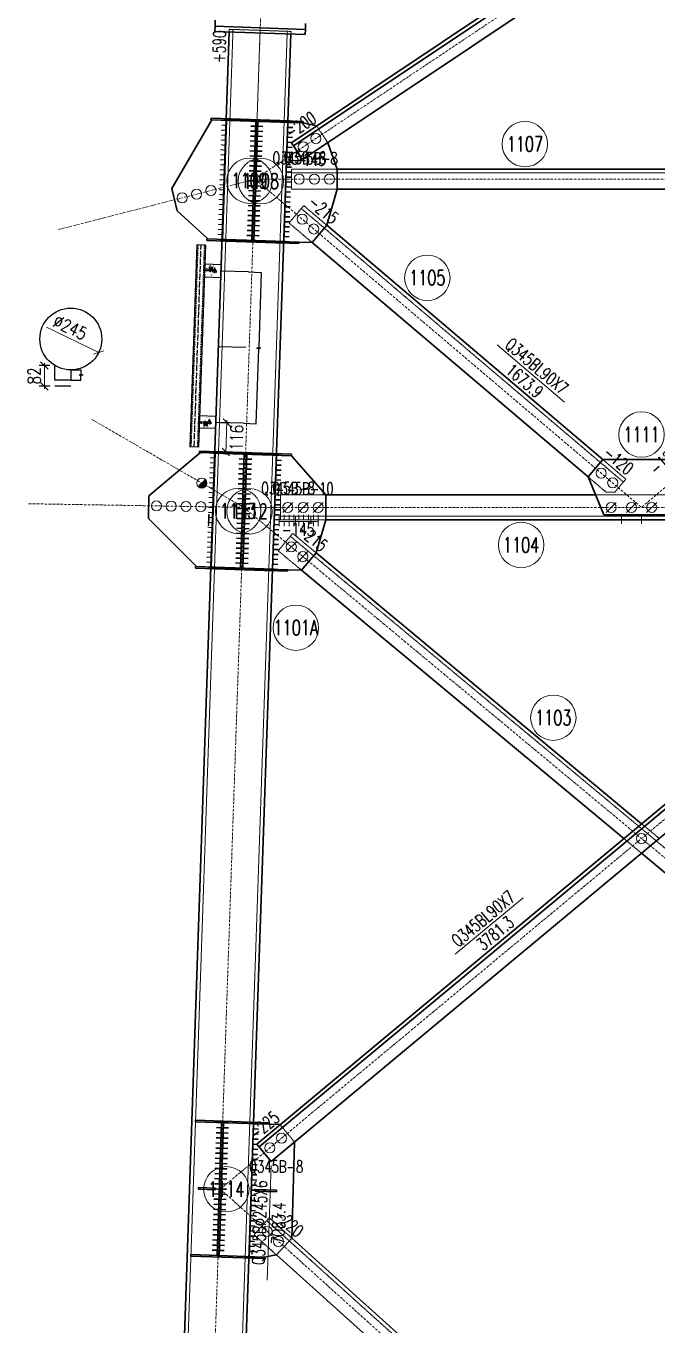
# Model space of a CAD drawing. Extents: x 4047 to 43290, y -150151 to -101862.
# Drawn here: x 12991 to 15490, y -135181 to -130033 of the extents above; entities that cross this region are included whole.
import ezdxf
from ezdxf.enums import TextEntityAlignment as Align

# ---------------------------------------------------------------- set-up
doc = ezdxf.new("R2010")
doc.units = 0
doc.header["$MEASUREMENT"] = 0
for name, pattern in [('ACAD_ISO04W100', [30, 24, -3, 0, -3]), ('Dash', [2.75, 2, -0.75]), ('DashDot', [15.6, 9, -3, 0.6, -3]), ('HIDDEN2', [4.7625, 3.175, -1.5875])]:
    doc.linetypes.add(name, pattern=pattern)
doc.layers.get('0').update_dxf_attribs({"linetype": 'CONTINUOUS', "lineweight": 25})
doc.layers.get('Defpoints').update_dxf_attribs({"linetype": 'CONTINUOUS'})
doc.styles.add('DimFont', font='simplex.shx', dxfattribs={"width": 0.8, "bigfont": 'gbhzfs.shx'})
doc.styles.add('HZ', font='txt.shx', dxfattribs={"width": 0.7, "oblique": 12, "bigfont": 'hztxt.shx'})
doc.styles.get("Standard").update_dxf_attribs({"font": 'simplex.shx', "width": 0.7, "height": 3, "bigfont": 'gbhzfs.shx'})
doc.dimstyles.new('DHDxfDimStyleOpen30', dxfattribs={"dimtxt": 2.5, "dimasz": 2.5, "dimexe": 1.25, "dimexo": 0.625, "dimtad": 2, "dimtxsty": 'DimFont', "dimblk": 'OPEN30', "dimblk1": 'OPEN30', "dimblk2": 'OPEN30', "dimcen": 2.5, "dimadec": 0, "dimazin": 0, "dimtfac": 1, "dimtmove": 0, "dimatfit": 3, "dimldrblk": 'OPEN30', "dimfxl": 0, "dimarcsym": 0})
doc.dimstyles.new('ISO-25', dxfattribs={"dimtxt": 2.5, "dimasz": 2.5, "dimexe": 1.25, "dimexo": 0.625, "dimtad": 2, "dimtxsty": 'Standard', "dimcen": 2.5, "dimadec": 0, "dimazin": 0, "dimtfac": 1, "dimtmove": 0, "dimatfit": 3, "dimfxl": 0, "dimarcsym": 0})
doc.dimstyles.new('ISO-25$0', dxfattribs={"dimtxt": 2, "dimasz": 1.5, "dimexe": 1.25, "dimexo": 0.625, "dimtad": 1, "dimdsep": 46, "dimtxsty": 'Standard', "dimcen": 2.5, "dimclrd": 150, "dimclre": 2, "dimclrt": 6, "dimadec": 0, "dimazin": 0, "dimtfac": 1, "dimtmove": 0, "dimatfit": 0, "dimfxl": 0, "dimarcsym": 0})

# ---------------------------------------------------------------- blocks, each defined once
blk = doc.blocks.new('M20X45S')
at = {"color": 3, "linetype": 'Continuous', "lineweight": 13}
blk.add_circle((0, 0), 1, dxfattribs=at)
blk = doc.blocks.new('M16X40S')
at = {"color": 3, "linetype": 'Continuous', "lineweight": 13}
blk.add_line((-0.707, -0.707), (0.707, 0.707), dxfattribs=at)
blk.add_circle((0, 0), 1, dxfattribs=at)
for radius in [0.9, 0.8, 0.7, 0.6, 0.5, 0.4, 0.3, 0.2, 0.1]:
    blk.add_arc((0, 0), radius, 225, 45, dxfattribs=at)
blk = doc.blocks.new('M20X55S')
at = {"color": 3, "linetype": 'Continuous', "lineweight": 13}
blk.add_line((-1, -1), (1, 1), dxfattribs=at)
blk.add_circle((0, 0), 1, dxfattribs=at)
blk = doc.blocks.new('_OBLIQUE')
at = {"color": 0, "linetype": 'ByBlock', "lineweight": -2}
blk.add_line((-0.5, -0.5), (0.5, 0.5), dxfattribs=at)
blk = doc.blocks.new('*D60')
at = {"color": 0, "linetype": 'Continuous', "lineweight": 0}
blk.add_line((13072.7, -131227.2), (13279, -131326.7), dxfattribs=at)
at = {"layer": 'Defpoints', "color": 0, "linetype": 'Continuous'}
for p in [(13058.3, -131220.3), (13279, -131326.7)]:
    blk.add_point(p, dxfattribs=at)
at = {"color": 0, "linetype": 'Continuous', "lineweight": 0, "xscale": 30, "yscale": 30, "zscale": 30, "rotation": 334.271984207651}
blk.add_blockref('_OBLIQUE', (13279, -131326.7), dxfattribs=at)
at = {"color": 6, "linetype": 'Continuous', "insert": (13166.2, -131227.9), "char_height": 50, "attachment_point": 5, "rotation": 334.272, "style": 'DimFont'}
blk.add_mtext('∅245', dxfattribs=at)
blk = doc.blocks.new('_OPEN30')
at = {"color": 0, "linetype": 'ByBlock', "lineweight": -2}
for p, q in [((-1, 0.27), (0, 0)), ((0, 0), (-1, -0.27)), ((0, 0), (-1, 0))]:
    blk.add_line(p, q, dxfattribs=at)
blk = doc.blocks.new('*D61')
at = {"color": 0, "linetype": 'Continuous', "lineweight": -2}
for p, q in [((13168.7, -131396), (13209.2, -131396)), ((13209, -131396.2), (13209, -131414.4)), ((13209, -131435.8), (13209, -131417.6)), ((13168.7, -131436), (13209.2, -131436))]:
    blk.add_line(p, q, dxfattribs=at)
at = {"color": 0, "linetype": 'Continuous'}
for points in [[(13209, -131396.2), (13209, -131396.2), (13209, -131396)], [(13209, -131435.8), (13209, -131435.8), (13209, -131436)]]:
    blk.add_solid(points, dxfattribs=at)
at = {"layer": 'Defpoints', "color": 0, "linetype": 'Continuous'}
for p in [(13168.7, -131396), (13209, -131396), (13168.7, -131436)]:
    blk.add_point(p, dxfattribs=at)
at = {"color": 0, "linetype": 'Continuous', "insert": (13209, -131416), "char_height": 3, "attachment_point": 5}
blk.add_mtext('\\A1;40.0000', dxfattribs=at)
blk = doc.blocks.new('*D62')
at = {"color": 0, "linetype": 'Continuous', "lineweight": -2}
for p, q in [((13085.7, -131378.6), (13044, -131378.6)), ((13085.7, -131461), (13044, -131461))]:
    blk.add_line(p, q, dxfattribs=at)
at = {"color": 0, "linetype": 'Continuous', "lineweight": 0}
blk.add_line((13064, -131471), (13064, -131368.6), dxfattribs=at)
at = {"layer": 'Defpoints', "color": 0, "linetype": 'Continuous'}
for p in [(13064, -131378.6), (13105.7, -131378.6), (13105.7, -131461)]:
    blk.add_point(p, dxfattribs=at)
at = {"color": 0, "linetype": 'Continuous', "lineweight": 0, "xscale": 30, "yscale": 30, "zscale": 30}
for p, rotation in [((13064, -131378.6), 90), ((13064, -131461), 270)]:
    blk.add_blockref('_OBLIQUE', p, dxfattribs=dict(at, rotation=rotation))
at = {"color": 6, "linetype": 'Continuous', "insert": (13024, -131419.8), "char_height": 50, "attachment_point": 5, "rotation": 90, "style": 'DimFont'}
blk.add_mtext('82', dxfattribs=at)
blk = doc.blocks.new('*D77')
at = {"color": 2, "linetype": 'Continuous', "lineweight": -2}
for p, q in [((13872.7, -131007.9), (13923.2, -131009.6)), ((13852.1, -131607.5), (13902.6, -131609.2))]:
    blk.add_line(p, q, dxfattribs=at)
at = {"color": 150, "linetype": 'Continuous', "lineweight": -2}
for p, q in [((13923, -131009.8), (13912.8, -131307.8)), ((13902.4, -131609.1), (13912.7, -131311))]:
    blk.add_line(p, q, dxfattribs=at)
at = {"color": 150, "linetype": 'Continuous'}
for points in [[(13923, -131009.8), (13923, -131009.8), (13923, -131009.6)], [(13902.4, -131609.1), (13902.5, -131609.1), (13902.4, -131609.2)]]:
    blk.add_solid(points, dxfattribs=at)
at = {"layer": 'Defpoints', "color": 0, "linetype": 'Continuous'}
for p in [(13872.6, -131007.9), (13923, -131009.6), (13852.1, -131607.5)]:
    blk.add_point(p, dxfattribs=at)
at = {"color": 6, "linetype": 'Continuous', "insert": (13912.7, -131309.4), "char_height": 3, "attachment_point": 5}
blk.add_mtext('\\A1;600.0000', dxfattribs=at)
blk = doc.blocks.new('*D80')
at = {"color": 0, "linetype": 'Continuous', "lineweight": -2}
for p, q in [((13762.6, -131604.4), (13806.7, -131606)), ((13758.6, -131720.3), (13802.7, -131721.8))]:
    blk.add_line(p, q, dxfattribs=at)
at = {"color": 0, "linetype": 'Continuous', "lineweight": 0}
blk.add_line((13787, -131595.3), (13782.4, -131731.1), dxfattribs=at)
at = {"layer": 'Defpoints', "color": 0, "linetype": 'Continuous'}
for p in [(13742.6, -131603.8), (13738.7, -131719.6), (13782.7, -131721.1)]:
    blk.add_point(p, dxfattribs=at)
at = {"color": 0, "linetype": 'Continuous', "lineweight": 0, "xscale": 30, "yscale": 30, "zscale": 30}
for p, rotation in [((13786.7, -131605.3), 88.03589448183654), ((13782.7, -131721.1), 268.0358944818365)]:
    blk.add_blockref('_OBLIQUE', p, dxfattribs=dict(at, rotation=rotation))
at = {"color": 6, "linetype": 'Continuous', "insert": (13824.7, -131664.6), "char_height": 50, "attachment_point": 5, "rotation": 88.0359, "style": 'DimFont'}
blk.add_mtext('116', dxfattribs=at)

msp = doc.modelspace()

# ---------------------------------------------------------------- linework, layer by layer
at = {"color": 2, "linetype": 'DashDot', "lineweight": 15}
for p, q in [((14162.09991, -122946.17005), (13898.25116, -130640.00207)), ((16891.38841, -128638.82499), (13898.25116, -130640.00207)), ((13918.47246, -130050.3487), (13654.6237, -137744.18072)), ((13898.75586, -130640.14176), (13118.87733, -130839.6774)), ((13898.21147, -130639.99872), (15429.13492, -131940.76644)), ((13898.25116, -130640.00207), (16960.01586, -130640.00207)), ((16960.05555, -130639.99872), (15429.1321, -131940.76644)), ((13251.88308, -131592.18866), (13853.30135, -131940.50039)), ((13854.11362, -131940.79047), (12999.2373, -131926.24833)), ((17004.62421, -131940.76675), (13760.99666, -134642.3559)), ((13853.6428, -131940.76675), (17097.27036, -134642.3559)), ((13853.64331, -131940.76718), (17004.6237, -131940.76718)), ((13760.99625, -134642.35624), (17203.64331, -137744.18072))]:
    msp.add_line(p, q, dxfattribs=at)
at = {"color": 7, "linetype": 'Continuous', "lineweight": 30}
for p, q in [((16744.48332, -128706.9711), (14050.61845, -130508.05812)), ((13900.61991, -130450.0171), (13880.63168, -130449.33163)), ((13901.29488, -130430.33507), (13881.30664, -130429.64961)), ((13901.96985, -130410.65305), (13881.98161, -130409.96758)), ((13908.61521, -130450.29129), (13928.60344, -130450.97675)), ((13909.29017, -130430.60926), (13929.27841, -130431.29473)), ((13909.96514, -130410.92723), (13929.95338, -130411.6127)), ((14027.86454, -130434.6756), (14047.85279, -130435.36106)), ((14028.53951, -130414.99357), (14048.52776, -130415.67904)), ((13899.26998, -130489.38115), (13879.28174, -130488.69568)), ((13899.94495, -130469.69912), (13879.95671, -130469.01366)), ((13907.26528, -130489.65534), (13927.25351, -130490.3408)), ((13907.94024, -130469.97331), (13927.92848, -130470.65878)), ((14025.83964, -130493.72167), (14045.82789, -130494.40714)), ((14026.51461, -130474.03965), (14046.50286, -130474.72511)), ((14027.18957, -130454.35762), (14047.17782, -130455.04309)), ((13897.24508, -130548.42723), (13877.25685, -130547.74176)), ((13897.92005, -130528.7452), (13877.93181, -130528.05973)), ((13898.59501, -130509.06318), (13878.60678, -130508.37771)), ((13905.24038, -130548.70141), (13925.22861, -130549.38688)), ((13905.91534, -130529.01939), (13925.90358, -130529.70486)), ((13906.59031, -130509.33736), (13926.57855, -130510.02283)), ((14023.81474, -130552.76775), (14043.80299, -130553.45322)), ((14024.48971, -130533.08572), (14044.47796, -130533.77119)), ((14025.16467, -130513.4037), (14045.15292, -130514.08917)), ((13895.22018, -130607.4733), (13875.23195, -130606.78784)), ((13895.89515, -130587.79128), (13875.90691, -130587.10581)), ((13896.57012, -130568.10925), (13876.58188, -130567.42379)), ((13903.21548, -130607.74749), (13923.20371, -130608.43296)), ((13903.89044, -130588.06547), (13923.87868, -130588.75093)), ((13904.56541, -130568.38344), (13924.55365, -130569.06891)), ((14022.46481, -130592.1318), (14042.45306, -130592.81727)), ((14023.13977, -130572.44977), (14043.12802, -130573.13524)), ((13893.87025, -130646.83735), (13873.88201, -130646.15189)), ((13894.54522, -130627.15533), (13874.55698, -130626.46986)), ((13901.86554, -130647.11154), (13921.85378, -130647.79701)), ((13902.54051, -130627.42952), (13922.52875, -130628.11498)), ((14020.43991, -130651.17788), (14040.42816, -130651.86334)), ((14021.11488, -130631.49585), (14041.10313, -130632.18132)), ((14021.78984, -130611.81383), (14041.77809, -130612.49929)), ((13891.84535, -130705.88343), (13871.85711, -130705.19796)), ((13892.52032, -130686.20141), (13872.53208, -130685.51594)), ((13893.19528, -130666.51938), (13873.20705, -130665.83391)), ((13899.84065, -130706.15762), (13919.82888, -130706.84309)), ((13900.51561, -130686.47559), (13920.50385, -130687.16106)), ((13901.19058, -130666.79357), (13921.17881, -130667.47903)), ((14018.41501, -130710.22395), (14038.40326, -130710.90942)), ((14019.08998, -130690.54193), (14039.07823, -130691.2274)), ((14019.76494, -130670.8599), (14039.75319, -130671.54537)), ((13890.49542, -130745.24748), (13870.50718, -130744.56202)), ((13891.17038, -130725.56546), (13871.18215, -130724.87999)), ((13898.49071, -130745.52167), (13918.47895, -130746.20714)), ((13899.16568, -130725.83964), (13919.15391, -130726.52511)), ((14017.06508, -130749.588), (14037.05333, -130750.27347)), ((14017.74004, -130729.90598), (14037.72829, -130730.59145)), ((13888.47052, -130804.29356), (13868.48228, -130803.60809)), ((13889.14549, -130784.61153), (13869.15725, -130783.92607)), ((13889.82045, -130764.92951), (13869.83222, -130764.24404)), ((13896.46581, -130804.56775), (13916.45405, -130805.25321)), ((13897.14078, -130784.88572), (13917.12902, -130785.57119)), ((13897.81575, -130765.2037), (13917.80398, -130765.88916)), ((14015.04018, -130808.63408), (14035.02843, -130809.31955)), ((14015.71514, -130788.95206), (14035.70339, -130789.63752)), ((14016.39011, -130769.27003), (14036.37836, -130769.9555)), ((13886.44562, -130863.33964), (13866.45738, -130862.65417)), ((13887.12059, -130843.65761), (13867.13235, -130842.97214)), ((13887.79555, -130823.97558), (13867.80732, -130823.29012)), ((13894.44091, -130863.61382), (13914.42915, -130864.29929)), ((13895.11588, -130843.9318), (13915.10412, -130844.61726)), ((13895.79085, -130824.24977), (13915.77908, -130824.93524)), ((14013.69025, -130847.99813), (14033.6785, -130848.6836)), ((14014.36521, -130828.31611), (14034.35346, -130829.00157)), ((13885.77065, -130883.02166), (13865.78242, -130882.33619)), ((13893.76595, -130883.29585), (13913.75418, -130883.98132)), ((14012.34031, -130887.36218), (14032.32856, -130888.04765)), ((14013.01528, -130867.68016), (14033.00353, -130868.36563)), ((13855.73771, -131729.60542), (13835.74947, -131728.91996)), ((13865.73183, -131729.94816), (13885.72006, -131730.63362)), ((13983.30678, -131733.98022), (14003.29503, -131734.66569)), ((13853.71662, -131788.54035), (13833.72839, -131787.85488)), ((13854.39032, -131768.89537), (13834.40208, -131768.2099)), ((13855.06401, -131749.2504), (13835.07578, -131748.56493)), ((13863.71074, -131788.88308), (13883.69898, -131789.56855)), ((13864.38444, -131769.2381), (13884.37267, -131769.92357)), ((13865.05813, -131749.59313), (13885.04637, -131750.2786)), ((13981.95939, -131773.27017), (14001.94764, -131773.95563)), ((13982.63309, -131753.62519), (14002.62134, -131754.31066)), ((13852.36923, -131827.83029), (13832.381, -131827.14483)), ((13853.04293, -131808.18532), (13833.05469, -131807.49985)), ((13862.36335, -131828.17303), (13882.35159, -131828.8585)), ((13863.03705, -131808.52805), (13883.02528, -131809.21352)), ((13979.9383, -131832.20509), (13999.92655, -131832.89056)), ((13980.612, -131812.56012), (14000.60025, -131813.24558)), ((13981.28569, -131792.91514), (14001.27394, -131793.60061)), ((13850.34814, -131886.76522), (13830.35991, -131886.07975)), ((13851.02184, -131867.12024), (13831.0336, -131866.43478)), ((13851.69554, -131847.47527), (13831.7073, -131846.7898)), ((13860.34226, -131887.10795), (13880.3305, -131887.79342)), ((13861.01596, -131867.46298), (13881.00419, -131868.14844)), ((13861.68965, -131847.818), (13881.67789, -131848.50347)), ((13977.91721, -131891.14001), (13997.90546, -131891.82548)), ((13978.59091, -131871.49504), (13998.57916, -131872.18051)), ((13979.26461, -131851.85006), (13999.25286, -131852.53553)), ((13848.32706, -131945.70014), (13828.33882, -131945.01467)), ((13849.00075, -131926.05517), (13829.01252, -131925.3697)), ((13849.67445, -131906.41019), (13829.68621, -131905.72472)), ((13858.32117, -131946.04287), (13878.30941, -131946.72834)), ((13858.99487, -131926.3979), (13878.98311, -131927.08337)), ((13859.66857, -131906.75293), (13879.6568, -131907.43839)), ((13976.56982, -131930.42996), (13996.55807, -131931.11543)), ((13977.24352, -131910.78499), (13997.23177, -131911.47046)), ((13846.97967, -131984.99009), (13826.99143, -131984.30462)), ((13847.65336, -131965.34512), (13827.66513, -131964.65965)), ((13856.97378, -131985.33282), (13876.96202, -131986.01829)), ((13857.64748, -131965.68785), (13877.63572, -131966.37332)), ((13974.54874, -131989.36489), (13994.53699, -131990.05035)), ((13975.22243, -131969.71991), (13995.21068, -131970.40538)), ((13975.89613, -131950.07494), (13995.88438, -131950.7604)), ((13844.95858, -132043.92501), (13824.97034, -132043.23955)), ((13845.63227, -132024.28004), (13825.64404, -132023.59457)), ((13846.30597, -132004.63506), (13826.31773, -132003.9496)), ((13854.9527, -132044.26775), (13874.94093, -132044.95321)), ((13855.62639, -132024.62277), (13875.61463, -132025.30824)), ((13856.30009, -132004.9778), (13876.28832, -132005.66327)), ((13972.52765, -132048.29981), (13992.5159, -132048.98528)), ((13973.20134, -132028.65483), (13993.18959, -132029.3403)), ((13973.87504, -132009.00986), (13993.86329, -132009.69533)), ((13843.61119, -132083.21496), (13823.62295, -132082.52949)), ((13844.28488, -132063.56999), (13824.29665, -132062.88452)), ((13853.6053, -132083.5577), (13873.59354, -132084.24316)), ((13854.279, -132063.91272), (13874.26724, -132064.59819)), ((16820.22121, -132055.31165), (13914.68451, -134475.30787)), ((13971.18026, -132087.58976), (13991.16851, -132088.27523)), ((13971.85395, -132067.94478), (13991.8422, -132068.63025)), ((13841.5901, -132142.14989), (13821.60186, -132141.46442)), ((13842.2638, -132122.50491), (13822.27556, -132121.81944)), ((13842.93749, -132102.85994), (13822.94925, -132102.17447)), ((13851.58422, -132142.49262), (13871.57245, -132143.17809)), ((13852.25791, -132122.84764), (13872.24615, -132123.53311)), ((13852.93161, -132103.20267), (13872.91984, -132103.88814)), ((13969.15917, -132146.52468), (13989.14742, -132147.21015)), ((13969.83287, -132126.87971), (13989.82112, -132127.56517)), ((13970.50656, -132107.23473), (13990.49481, -132107.9202)), ((13840.24271, -132181.43983), (13820.25447, -132180.75437)), ((13840.9164, -132161.79486), (13820.92817, -132161.10939)), ((13850.23683, -132181.78257), (13870.22506, -132182.46804)), ((13850.91052, -132162.13759), (13870.89876, -132162.82306)), ((13967.81178, -132185.81463), (13987.80003, -132186.5001)), ((13968.48547, -132166.16965), (13988.47372, -132166.85512)), ((13765.1854, -134399.28886), (13745.19716, -134398.6034)), ((13765.87951, -134379.0484), (13745.89128, -134378.36293)), ((13773.18069, -134399.56305), (13793.16893, -134400.24852)), ((13773.87481, -134379.32259), (13793.86304, -134380.00805)), ((13891.75505, -134403.62939), (13911.7433, -134404.31485)), ((13892.44917, -134383.38892), (13912.43742, -134384.07439)), ((13763.10304, -134460.01025), (13743.11481, -134459.32478)), ((13763.79716, -134439.76979), (13743.80893, -134439.08432)), ((13764.49128, -134419.52933), (13744.50304, -134418.84386)), ((13771.09834, -134460.28444), (13791.08657, -134460.96991)), ((13771.79246, -134440.04398), (13791.78069, -134440.72944)), ((13772.48657, -134419.80351), (13792.47481, -134420.48898)), ((13889.6727, -134464.35077), (13909.66095, -134465.03624)), ((13890.36682, -134444.11031), (13910.35507, -134444.79578)), ((13891.06094, -134423.86985), (13911.04919, -134424.55532)), ((13761.02069, -134520.73164), (13741.03246, -134520.04617)), ((13761.71481, -134500.49118), (13741.72657, -134499.80571)), ((13762.40893, -134480.25071), (13742.42069, -134479.56525)), ((13769.7101, -134500.76536), (13789.69834, -134501.45083)), ((13770.40422, -134480.5249), (13790.39246, -134481.21037)), ((13888.28447, -134504.8317), (13908.27272, -134505.51717)), ((13888.97859, -134484.59124), (13908.96684, -134485.2767)), ((13759.63246, -134561.21257), (13739.64422, -134560.5271)), ((13760.32658, -134540.9721), (13740.33834, -134540.28664)), ((13767.62775, -134561.48675), (13787.61599, -134562.17222)), ((13768.32187, -134541.24629), (13788.31011, -134541.93176)), ((13769.01599, -134521.00583), (13789.00422, -134521.69129)), ((13886.20212, -134565.55309), (13906.19037, -134566.23856)), ((13886.89623, -134545.31263), (13906.88448, -134545.99809)), ((13887.59035, -134525.07216), (13907.5786, -134525.75763)), ((13757.55011, -134621.93396), (13737.56187, -134621.24849)), ((13758.24422, -134601.69349), (13738.25599, -134601.00802)), ((13758.93834, -134581.45303), (13738.9501, -134580.76756)), ((13765.5454, -134622.20814), (13785.53364, -134622.89361)), ((13766.23952, -134601.96768), (13786.22775, -134602.65315)), ((13766.93364, -134581.72722), (13786.92187, -134582.41268)), ((13884.81388, -134606.03401), (13904.80213, -134606.71948)), ((13885.508, -134585.79355), (13905.49625, -134586.47902)), ((13756.16187, -134662.41488), (13736.17364, -134661.72941)), ((13756.85599, -134642.17442), (13736.86775, -134641.48895)), ((13764.15717, -134662.68907), (13784.1454, -134663.37454)), ((13764.85128, -134642.4486), (13784.83952, -134643.13407)), ((13882.73153, -134666.7554), (13902.71978, -134667.44087)), ((13883.42565, -134646.51494), (13903.4139, -134647.20041)), ((13884.11977, -134626.27448), (13904.10802, -134626.95994)), ((13754.07952, -134723.13627), (13734.09128, -134722.4508)), ((13754.77364, -134702.89581), (13734.7854, -134702.21034)), ((13755.46776, -134682.65534), (13735.47952, -134681.96988)), ((13762.07482, -134723.41046), (13782.06305, -134724.09592)), ((13762.76893, -134703.16999), (13782.75717, -134703.85546)), ((13763.46305, -134682.92953), (13783.45129, -134683.615)), ((13881.3433, -134707.23633), (13901.33155, -134707.9218)), ((13882.03741, -134686.99587), (13902.02566, -134687.68133)), ((13752.69129, -134763.6172), (13732.70305, -134762.93173)), ((13753.3854, -134743.37673), (13733.39717, -134742.69127)), ((13760.68658, -134763.89138), (13780.67482, -134764.57685)), ((13761.3807, -134743.65092), (13781.36893, -134744.33639)), ((13879.26095, -134767.95772), (13899.2492, -134768.64319)), ((13879.95506, -134747.71725), (13899.94331, -134748.40272)), ((13880.64918, -134727.47679), (13900.63743, -134728.16226)), ((13750.60893, -134824.33858), (13730.6207, -134823.65312)), ((13751.30305, -134804.09812), (13731.31482, -134803.41265)), ((13751.99717, -134783.85766), (13732.00893, -134783.17219)), ((13758.60423, -134824.61277), (13778.59247, -134825.29824)), ((13759.29835, -134804.37231), (13779.28658, -134805.05778)), ((13759.99246, -134784.13185), (13779.9807, -134784.81731)), ((13877.17859, -134828.67911), (13897.16684, -134829.36457)), ((13877.87271, -134808.43864), (13897.86096, -134809.12411)), ((13878.56683, -134788.19818), (13898.55508, -134788.88365)), ((13749.2207, -134864.81951), (13729.23246, -134864.13404)), ((13749.91482, -134844.57905), (13729.92658, -134843.89358)), ((13757.216, -134865.0937), (13777.20423, -134865.77916)), ((13757.91011, -134844.85323), (13777.89835, -134845.5387)), ((13875.79036, -134869.16003), (13895.77861, -134869.8455)), ((13876.48448, -134848.91957), (13896.47273, -134849.60504)), ((13747.83247, -134905.30044), (13727.84423, -134904.61497)), ((13748.52658, -134885.05997), (13728.53835, -134884.37451)), ((13755.82776, -134905.57462), (13775.816, -134906.26009)), ((13756.52188, -134885.33416), (13776.51011, -134886.01963)), ((13874.40213, -134909.64096), (13894.39038, -134910.32643)), ((13875.09624, -134889.40049), (13895.08449, -134890.08596))]:
    msp.add_line(p, q, dxfattribs=at)
at = {"color": 1, "linetype": 'Dash', "lineweight": 20}
for p, q in [((13811.03561, -130046.66431), (13568.265, -137125.85765)), ((14025.9093, -130054.03309), (13783.13869, -137133.22643)), ((13795.70169, -130056.14433), (13796.04443, -130046.15021)), ((13796.04443, -130046.15021), (14040.90049, -130054.54719)), ((14040.90049, -130054.54719), (14040.55775, -130064.54132)), ((13727.01769, -130404.65332), (13785.61918, -130406.66297)), ((13784.26925, -130446.02702), (13764.73542, -130445.35714)), ((13784.94422, -130426.345), (13765.41038, -130425.67511)), ((13785.61918, -130406.66297), (13766.08535, -130405.99309)), ((14028.53951, -130414.99357), (14088.37671, -130417.0456)), ((14142.03883, -130428.89174), (14186.50329, -130495.39672)), ((13782.24435, -130505.0731), (13762.71052, -130504.40322)), ((13782.91932, -130485.39107), (13763.38548, -130484.72119)), ((13783.59428, -130465.70905), (13764.06045, -130465.03916)), ((13780.89442, -130544.43715), (13761.36059, -130543.76727)), ((13781.56938, -130524.75512), (13762.03555, -130524.08524)), ((13778.86952, -130603.48323), (13759.33569, -130602.81334)), ((13779.54448, -130583.8012), (13760.01065, -130583.13132)), ((13780.21945, -130564.11918), (13760.68562, -130563.44929)), ((14043.25116, -130680.00207), (14043.25116, -130600.00207)), ((14043.25116, -130600.00207), (14223.25116, -130600.00207)), ((13777.51958, -130642.84728), (13757.98575, -130642.17739)), ((13778.19455, -130623.16525), (13758.66072, -130622.49537)), ((14043.25116, -130615.00207), (16815.01586, -130615.00207)), ((13775.49469, -130701.89336), (13755.96085, -130701.22347)), ((13776.16965, -130682.21133), (13756.63582, -130681.54145)), ((13776.84462, -130662.5293), (13757.31079, -130661.85942)), ((14223.25116, -130680.00207), (14043.25116, -130680.00207)), ((13773.46979, -130760.93943), (13753.93595, -130760.26955)), ((13774.14475, -130741.25741), (13754.61092, -130740.58752)), ((13774.81972, -130721.57538), (13755.28589, -130720.9055)), ((14032.91822, -130813.50392), (14091.19325, -130744.91806)), ((14081.48075, -130756.34904), (15357.11197, -131840.20462)), ((14091.19325, -130744.91806), (14182.64176, -130822.6184)), ((13772.11985, -130800.30348), (13752.58602, -130799.6336)), ((13772.79482, -130780.62146), (13753.26099, -130779.95157)), ((14124.36637, -130891.20395), (14032.91822, -130813.50392)), ((13770.09495, -130859.34956), (13750.56112, -130858.67968)), ((13770.76992, -130839.66753), (13751.23609, -130838.99765)), ((13771.44489, -130819.98551), (13751.91106, -130819.31562)), ((13769.41999, -130879.03159), (13710.81849, -130877.02193)), ((13769.41999, -130879.03159), (13749.88616, -130878.3617)), ((14072.17752, -130889.41421), (14012.34031, -130887.36218)), ((13681.78659, -131723.64002), (13740.38749, -131725.64965)), ((13740.38749, -131725.64965), (13720.85386, -131724.97978)), ((13983.30678, -131733.98022), (14043.14398, -131736.03225)), ((13738.3664, -131784.58458), (13718.83277, -131783.9147)), ((13739.0401, -131764.9396), (13719.50646, -131764.26973)), ((13739.71379, -131745.29463), (13720.18016, -131744.62475)), ((15275.37772, -131751.0748), (15366.82447, -131828.77364)), ((13736.34531, -131843.5195), (13716.81168, -131842.84962)), ((13737.01901, -131823.87453), (13717.48538, -131823.20465)), ((13737.69271, -131804.22955), (13718.15907, -131803.55967)), ((15288.73571, -131880.52453), (15217.10303, -131819.66095)), ((15366.82447, -131828.77364), (15322.79445, -131880.59407)), ((13734.99792, -131882.80945), (13715.46429, -131882.13957)), ((13735.67162, -131863.16448), (13716.13798, -131862.4946)), ((13998.64331, -131890.76718), (13998.64331, -131990.76718)), ((14178.64331, -131890.76718), (13998.64331, -131890.76718)), ((15611.97423, -131890.76718), (15246.29278, -131890.76718)), ((15322.79445, -131880.59407), (15288.73571, -131880.52453)), ((13732.97684, -131941.74437), (13713.4432, -131941.0745)), ((13733.65053, -131922.0994), (13714.1169, -131921.42952)), ((13734.32423, -131902.45442), (13714.79059, -131901.78455)), ((13731.62944, -131981.03432), (13712.09581, -131980.36444)), ((13732.30314, -131961.38935), (13712.76951, -131960.71947)), ((13713.46424, -131994.40648), (13713.27309, -132014.3938)), ((13713.46424, -131994.40648), (13713.52158, -131988.41029)), ((13715.97317, -131994.21673), (13713.46424, -131994.40648)), ((13713.52158, -131988.41029), (13713.71272, -131968.42297)), ((13713.52158, -131988.41029), (13716.03052, -131988.22054)), ((13715.97317, -131994.21673), (13715.78203, -132014.20405)), ((13716.03052, -131988.22054), (13715.97317, -131994.21673)), ((13716.03052, -131988.22054), (13716.22166, -131968.23322)), ((13994.37015, -131990.76718), (13994.37015, -131970.77894)), ((13994.37015, -131990.76718), (13994.37015, -131996.76365)), ((14148.64331, -131990.76718), (13994.37015, -131990.76718)), ((13994.37015, -131996.76365), (13994.37015, -132016.75188)), ((13994.37015, -131996.76365), (14148.64331, -131996.76365)), ((13998.64331, -131975.76718), (16859.6237, -131975.76718)), ((13998.64331, -131990.76718), (14178.64331, -131990.76718)), ((14013.6543, -131990.76718), (14013.6543, -131970.77894)), ((14013.6543, -131996.76365), (14013.6543, -132016.75188)), ((14032.93844, -131990.76718), (14032.93844, -131970.77894)), ((14032.93844, -131996.76365), (14032.93844, -132016.75188)), ((14052.22259, -131990.76718), (14052.22259, -131970.77894)), ((14052.22259, -131996.76365), (14052.22259, -132016.75188)), ((14071.50673, -131990.76718), (14071.50673, -131970.77894)), ((14071.50673, -131996.76365), (14071.50673, -132016.75188)), ((14090.79088, -131990.76718), (14090.79088, -131970.77894)), ((14090.79088, -131996.76365), (14090.79088, -132016.75188)), ((14110.07502, -131990.76718), (14110.07502, -131970.77894)), ((14110.07502, -131996.76365), (14110.07502, -132016.75188)), ((14129.35917, -131990.76718), (14129.35917, -131970.77894)), ((14129.35917, -131996.76365), (14129.35917, -132016.75188)), ((14148.64331, -131990.76718), (14148.64331, -131970.77894)), ((14148.64331, -131996.76365), (14148.64331, -131990.76718)), ((14148.64331, -131996.76365), (14148.64331, -132016.75188)), ((13729.60836, -132039.96925), (13710.07472, -132039.29937)), ((13730.28205, -132020.32427), (13710.74842, -132019.65439)), ((13730.95575, -132000.6793), (13711.42211, -132000.00942)), ((13990.04701, -132112.94077), (14047.64556, -132043.78582)), ((14047.64556, -132043.78582), (14139.85267, -132120.58432)), ((13727.58727, -132098.90417), (13708.05364, -132098.23429)), ((13728.26096, -132079.25919), (13708.72733, -132078.58932)), ((13728.93466, -132059.61422), (13709.40103, -132058.94434)), ((14038.04581, -132055.31165), (16943.58251, -134475.30787)), ((13726.23988, -132138.19412), (13706.70624, -132137.52424)), ((13726.91357, -132118.54914), (13707.37994, -132117.87927)), ((14082.25411, -132189.73926), (13990.04701, -132112.94077)), ((13724.89249, -132177.48407), (13666.29159, -132175.47443)), ((13724.89249, -132177.48407), (13705.35885, -132176.81419)), ((13725.56618, -132157.83909), (13706.03255, -132157.16921)), ((14027.64898, -132187.86666), (13967.81178, -132185.81463)), ((15429.13351, -133194.41511), (15499.44777, -133252.97925)), ((15429.13351, -133311.54339), (15358.81924, -133252.97925)), ((13892.44917, -134383.38892), (13952.30042, -134385.44143)), ((13997.29094, -134386.98432), (14054.88949, -134456.13926)), ((13898.24737, -134650.06483), (13898.45301, -134644.06836)), ((13983.22678, -134652.97908), (13898.24737, -134650.06483)), ((13898.45301, -134644.06836), (13983.43242, -134646.9826)), ((13983.43242, -134646.9826), (13983.22678, -134652.97908)), ((13894.31781, -134823.05036), (13954.56156, -134756.18714)), ((13944.52093, -134767.33101), (17019.42028, -137537.81485)), ((13954.56156, -134756.18714), (14043.71252, -134836.51214)), ((13983.46877, -134903.37536), (13894.31781, -134823.05036)), ((13934.25338, -134911.69347), (13874.40213, -134909.64096))]:
    msp.add_line(p, q, dxfattribs=at)
at = {"color": 3, "ltscale": 5}
for p, q in [((13667.67811, -130900.77517), (13640.2594, -131700.30517)), ((13701.65814, -130901.94047), (13667.67811, -130900.77517)), ((13701.65814, -130901.94047), (13674.23942, -131701.47046)), ((13699.08763, -130976.8964), (13697.37396, -131026.86703)), ((13698.2308, -131001.88172), (13746.95216, -131003.55254)), ((13738.2073, -131003.25265), (13698.2308, -131001.88172)), ((13764.04945, -130979.12417), (13699.08763, -130976.8964)), ((13738.2073, -131003.25265), (13737.90741, -131011.99751)), ((13738.2073, -131003.25265), (13738.65714, -130990.13536)), ((13762.33578, -131029.0948), (13764.04945, -130979.12417)), ((13697.37396, -131026.86703), (13762.33578, -131029.0948)), ((13762.33578, -131029.0948), (13762.33578, -131029.0948)), ((13676.80993, -131626.51452), (13678.5236, -131576.5439)), ((13678.5236, -131576.5439), (13743.48541, -131578.77167)), ((13743.48541, -131578.77167), (13741.77174, -131628.7423)), ((13743.48541, -131578.77167), (13743.48541, -131578.77167)), ((13741.77174, -131628.7423), (13676.80993, -131626.51452)), ((13677.66676, -131601.52921), (13726.38812, -131603.20004)), ((13717.64326, -131602.90015), (13677.66676, -131601.52921)), ((13717.64326, -131602.90015), (13717.34337, -131611.64501)), ((13717.64326, -131602.90015), (13717.34337, -131611.64501)), ((13717.64326, -131602.90015), (13718.0931, -131589.78286)), ((13717.64326, -131602.90015), (13717.94315, -131594.15529)), ((13674.23942, -131701.47046), (13640.2594, -131700.30517))]:
    msp.add_line(p, q, dxfattribs=at)
at = {"color": 3, "linetype": 'HIDDEN2', "ltscale": 2}
for p, q in [((13671.67576, -130900.91226), (13644.25705, -131700.44226)), ((13697.66049, -130901.80337), (13670.24177, -131701.33337))]:
    msp.add_line(p, q, dxfattribs=at)
at = {"color": 3, "linetype": 'ACAD_ISO04W100'}
msp.add_line((13657.24941, -131700.88781), (13684.66813, -130901.35782), dxfattribs=at)
at = {"color": 10}
for p, q in [((13738.54485, -130993.40971), (13729.51428, -131007.8818)), ((13729.51428, -131007.8818), (13746.56276, -131008.46645)), ((13746.56276, -131008.46645), (13738.54485, -130993.40971)), ((13717.98081, -131593.0572), (13708.95025, -131607.52929)), ((13708.95025, -131607.52929), (13725.99873, -131608.11395)), ((13725.99873, -131608.11395), (13717.98081, -131593.0572))]:
    msp.add_line(p, q, dxfattribs=at)
at = {"color": 3, "linetype": 'Continuous'}
for p, q in [((13872.63298, -131007.86258), (13763.19261, -131004.10949)), ((13862.35096, -131307.68633), (13752.91059, -131303.93323)), ((13105.65313, -131435.99329), (13105.65313, -131378.5516)), ((13168.65313, -131395.99329), (13168.65313, -131435.99329)), ((13168.65313, -131435.99329), (13105.65313, -131435.99329)), ((13168.65313, -131460.99329), (13105.65313, -131460.99329)), ((13852.06894, -131607.51008), (13742.62857, -131603.75698))]:
    msp.add_line(p, q, dxfattribs=at)
at = {"color": 7, "linetype": 'Continuous', "lineweight": 13}
for p, q in [((14856.81498, -131297.02125), (15123.53821, -131523.64588)), ((14960.06614, -133487.49033), (14691.13024, -133711.4847)), ((13961.80655, -134549.21358), (13946.21215, -135003.94626))]:
    msp.add_line(p, q, dxfattribs=at)
at = {"color": 7, "linetype": 'Continuous', "lineweight": 30}
for points in [[(16736.14623, -128694.50142), (14042.28136, -130495.58843)], [(14086.74582, -130562.09341), (16780.61069, -128761.00639)], [(13739.92036, -130034.21964), (13739.23489, -130054.20789)], [(13740.74292, -130010.23374), (13739.92036, -130034.21964)], [(14097.71003, -130046.48951), (13739.92036, -130034.21964)], [(13739.92036, -130034.21964), (14097.71003, -130046.48951)], [(14097.71003, -130046.48951), (14098.53259, -130022.50361)], [(13553.78791, -137110.35236), (13795.70169, -130056.14433)], [(13739.23489, -130054.20789), (14097.02456, -130066.47776)], [(14040.55775, -130064.54132), (13798.64397, -137118.74934)], [(14097.02456, -130066.47776), (14097.71003, -130046.48951)], [(13723.99738, -130398.54621), (13723.79174, -130404.54269)], [(14034.74546, -130409.20287), (13723.99738, -130398.54621)], [(13777.1403, -130406.3722), (13777.34594, -130400.37573)], [(13777.34594, -130400.37573), (14088.58235, -130411.04912)], [(13569.07659, -130677.61274), (13727.01769, -130404.65332)], [(13723.79174, -130404.54269), (14034.53982, -130415.19934)], [(13785.61918, -130406.66297), (13769.41999, -130879.03159)], [(14088.37671, -130417.0456), (13777.1403, -130406.3722)], [(13885.77065, -130883.02166), (13901.96985, -130410.65305)], [(13909.96514, -130410.92723), (13893.76595, -130883.29585)], [(13901.96985, -130410.65305), (13909.96514, -130410.92723)], [(14012.34031, -130887.36218), (14028.53951, -130414.99357)], [(14034.53982, -130415.19934), (14034.74546, -130409.20287)], [(14088.58235, -130411.04912), (14088.37671, -130417.0456)], [(14088.37671, -130417.0456), (14088.50426, -130417.04997)], [(14088.50426, -130417.04997), (14142.03883, -130428.89174)], [(14042.28136, -130495.58843), (14086.74582, -130562.09341)], [(14186.50329, -130495.39672), (14223.25116, -130600.00207)], [(14223.25116, -130600.00207), (14223.25116, -130680.00207)], [(14223.25116, -130600.00207), (16635.01586, -130600.00207)], [(13590.2867, -130764.92017), (13569.07659, -130677.61274)], [(14223.25116, -130680.00207), (14182.64159, -130822.61903)], [(16635.01586, -130680.00207), (14223.25116, -130680.00207)], [(13710.81849, -130877.02193), (13590.2867, -130764.92017)], [(14182.64159, -130822.61903), (14124.36732, -130891.20399)], [(14182.64176, -130822.6184), (15275.37772, -131751.0748)], [(13707.59255, -130876.9113), (13707.38691, -130882.90778)], [(13707.38691, -130882.90778), (14018.13499, -130893.56443)], [(14018.34063, -130887.56796), (13707.59255, -130876.9113)], [(13760.73547, -130884.73729), (13760.94111, -130878.74081)], [(14071.97188, -130895.41069), (13760.73547, -130884.73729)], [(13760.94111, -130878.74081), (14072.17752, -130889.41421)], [(13893.76595, -130883.29585), (13885.77065, -130883.02166)], [(14018.13499, -130893.56443), (14018.34063, -130887.56796)], [(14072.17752, -130889.41421), (14071.97188, -130895.41069)], [(14124.36732, -130891.20399), (14072.17752, -130889.41421)], [(15217.10303, -131819.66095), (14124.36637, -130891.20395)], [(13477.35611, -131894.34673), (13681.78659, -131723.64002)], [(13678.7649, -131717.53287), (13678.55926, -131723.52935)], [(13678.55926, -131723.52935), (13989.30104, -131734.18578)], [(13989.50668, -131728.18931), (13678.7649, -131717.53287)], [(13740.38749, -131725.64965), (13724.89249, -132177.48407)], [(13731.90758, -131725.35885), (13732.11322, -131719.36237)], [(14043.14398, -131736.03225), (13731.90758, -131725.35885)], [(13732.11322, -131719.36237), (14043.34962, -131730.03577)], [(13840.24271, -132181.43983), (13855.73771, -131729.60542)], [(13865.73183, -131729.94816), (13850.23683, -132181.78257)], [(13855.73771, -131729.60542), (13865.73183, -131729.94816)], [(13967.81178, -132185.81463), (13983.30678, -131733.98022)], [(13989.30104, -131734.18578), (13989.50668, -131728.18931)], [(14043.34962, -131730.03577), (14043.14398, -131736.03225)], [(14043.14398, -131736.03225), (14043.27153, -131736.03662)], [(14043.27153, -131736.03662), (14178.64331, -131890.76718)], [(15275.37681, -131751.0748), (15217.10254, -131819.65976)], [(15582.89021, -131751.0748), (15275.37681, -131751.0748)], [(15217.10254, -131819.65976), (15279.13351, -131970.76718)], [(13475.7555, -131984.33192), (13477.35611, -131894.34673)], [(14178.64331, -131890.76718), (14178.64331, -131990.76718)], [(15246.29278, -131890.76718), (14178.64331, -131890.76718)], [(13666.29159, -132175.47443), (13475.7555, -131984.33192)], [(14178.64331, -131990.76718), (14139.85267, -132120.58432)], [(14178.64331, -131990.76718), (16679.6237, -131990.76718)], [(15279.13351, -131970.76718), (15579.13351, -131970.76718)], [(16810.62145, -132043.78582), (13905.08475, -134463.78205)], [(13962.6833, -134532.93699), (16868.22, -132112.94077)], [(14139.85267, -132120.58432), (14082.25411, -132189.73926)], [(14139.85267, -132120.58432), (15429.13351, -133194.41511)], [(13663.06425, -132175.36376), (13662.85861, -132181.36023)], [(13662.85861, -132181.36023), (13973.6004, -132192.01667)], [(13973.80604, -132186.02019), (13663.06425, -132175.36376)], [(13716.20694, -132183.18974), (13716.41258, -132177.19326)], [(14027.44334, -132193.86313), (13716.20694, -132183.18974)], [(13716.41258, -132177.19326), (14027.64898, -132187.86666)], [(13850.23683, -132181.78257), (13840.24271, -132181.43983)], [(13973.6004, -132192.01667), (13973.80604, -132186.02019)], [(14027.64898, -132187.86666), (14027.44334, -132193.86313)], [(14082.25411, -132189.73926), (14027.64898, -132187.86666)], [(15358.81924, -133252.97925), (14082.25411, -132189.73926)], [(16803.37753, -134456.13926), (15429.13351, -133311.54339)], [(13662.25071, -134375.4946), (13662.45635, -134369.49813)], [(13952.30042, -134385.44143), (13662.25071, -134375.4946)], [(13662.45635, -134369.49813), (13952.50606, -134379.44496)], [(13747.83247, -134905.30044), (13765.87951, -134379.0484)], [(13773.87481, -134379.32259), (13755.82776, -134905.57462)], [(13765.87951, -134379.0484), (13773.87481, -134379.32259)], [(13874.40213, -134909.64096), (13892.44917, -134383.38892)], [(13952.50606, -134379.44496), (13952.30042, -134385.44143)], [(13952.30042, -134385.44143), (13997.29094, -134386.98432)], [(13905.08475, -134463.78205), (13962.6833, -134532.93699)], [(14054.88949, -134456.13926), (14043.71252, -134836.51214)], [(13674.42763, -134636.38573), (13674.22199, -134642.38221)], [(13674.22199, -134642.38221), (13741.82843, -134644.70067)], [(13742.03407, -134638.7042), (13674.42763, -134636.38573)], [(13741.82843, -134644.70067), (13742.03407, -134638.7042)], [(13898.45301, -134644.06836), (13898.24737, -134650.06483)], [(13898.24737, -134650.06483), (13983.22678, -134652.97908)], [(13983.43242, -134646.9826), (13898.45301, -134644.06836)], [(13983.22678, -134652.97908), (13983.43242, -134646.9826)], [(14043.71252, -134836.51214), (13983.46877, -134903.37536)], [(14043.71252, -134836.51214), (15429.13351, -136084.77624)], [(13643.99802, -134907.74311), (13644.20366, -134901.74664)], [(13934.04774, -134917.68994), (13643.99802, -134907.74311)], [(13644.20366, -134901.74664), (13934.25338, -134911.69347)], [(13755.82776, -134905.57462), (13747.83247, -134905.30044)], [(13934.25338, -134911.69347), (13934.04774, -134917.68994)], [(13934.36687, -134911.69736), (13934.25338, -134911.69347)], [(13983.46877, -134903.37536), (13934.36687, -134911.69736)], [(15361.90662, -136145.34766), (13983.46877, -134903.37536)]]:
    msp.add_lwpolyline(points, dxfattribs=at)
at = {"color": 3, "linetype": 'Continuous', "lineweight": 20}
for points in [[(14058.64331, -132005.76718), (14058.64331, -131975.76718)], [(14118.64331, -132005.76718), (14118.64331, -131975.76718)], [(15349.13351, -132005.76718), (15349.13351, -131975.76718)], [(15429.13351, -132005.76718), (15429.13351, -131975.76718)]]:
    msp.add_lwpolyline(points, dxfattribs=at)
at = {"color": 7, "linetype": 'Continuous', "lineweight": 13}
for centre in [(14967.17272, -130501.00207), (13876.46142, -130646.24034), (13921.49807, -130647.78481), (14580.5062, -131030.75881), (15429.13351, -131652.0748), (13831.58182, -131954.95993), (13876.61744, -131956.50436), (14952.30344, -132089.76718), (14059.9182, -132417.70564), (15079.51621, -132774.38079), (13784.48381, -134643.12187)]:
    msp.add_circle(centre, 90, dxfattribs=at)
at = {"color": 3, "linetype": 'Continuous'}
msp.add_circle((13168.65313, -131273.49329), 122.5, dxfattribs=at)
at = {"color": 3, "ltscale": 5}
for p in [(13738.2073, -131003.25265), (13717.64326, -131602.90015), (13717.64326, -131602.90015)]:
    msp.add_point(p, dxfattribs=at)
for p in [(13738.2073, -131003.25265), (13717.64326, -131602.90015)]:
    msp.add_point(p)

# ---------------------------------------------------------------- block references
at = {"color": 3, "linetype": 'Continuous', "lineweight": 13, "xscale": 20, "yscale": 20, "zscale": 20}
for name, p in [('M20X45S', (14089.45296, -130512.16675)), ('M20X45S', (14139.33169, -130478.8184)), ('M20X45S', (14073.25116, -130640.00207)), ('M20X45S', (14133.25116, -130640.00207)), ('M20X45S', (14193.25116, -130640.00207)), ('M20X45S', (13609.8997, -130714.04698)), ('M20X45S', (13666.80683, -130699.48702)), ('M20X45S', (13723.71397, -130684.92706)), ('M20X45S', (14084.91849, -130798.63661)), ('M20X45S', (14130.64246, -130837.48654)), ('M20X45S', (15269.10166, -131804.79224)), ('M16X40S', (13687.36861, -131844.40035)), ('M20X45S', (15314.82564, -131843.64218)), ('M20X45S', (13507.68003, -131934.89736)), ('M20X45S', (13566.30729, -131935.89465)), ('M20X45S', (13624.93455, -131936.89195)), ('M20X45S', (13683.56181, -131937.88925)), ('M20X55S', (14028.64331, -131940.76718)), ('M20X55S', (14088.64331, -131940.76718)), ('M20X55S', (14148.64331, -131940.76718)), ('M20X55S', (15309.13351, -131940.76718)), ('M20X55S', (15389.13351, -131940.76718)), ('M20X55S', (15469.13351, -131940.76718)), ('M20X55S', (14041.89844, -132097.56324)), ('M20X55S', (14088.00174, -132135.96227)), ('M20X45S', (15429.13506, -133252.98054)), ('M20X45S', (13956.93527, -134479.16034)), ('M20X45S', (14003.03856, -134440.76131)), ('M20X45S', (13946.72742, -134809.7)), ('M20X45S', (13991.3029, -134849.8625))]:
    msp.add_blockref(name, p, dxfattribs=at)

# ---------------------------------------------------------------- texts
at = {"color": 7, "linetype": 'Continuous', "lineweight": 13, "width": 0.7}
for s, rotation, p in [('+590', 88.03589448, (13756.16732, -130114.82383)), ('-200', 33.76623114, (14079.6305, -130425.50782)), ('-215', 319.64670287, (14168.81916, -130761.66554)), ('Q345BL90X7', 319.64670287, (15014.45786, -131381.75612)), ('1673.9', 319.64670287, (14965.89533, -131438.91101)), ('-120', 319.64670287, (15337.76109, -131754.87127)), ('-120', 40.35329713, (15520.50592, -131754.87127)), ('-215', 320.20937923, (14125.43214, -132059.77014)), ('Q345BL90X7', 39.79062077, (14801.59879, -133570.67296)), ('3781.3', 39.79062077, (14849.59759, -133628.30208)), ('-225', 39.79062077, (13934.87253, -134390.16861)), ('Q345B%%C245X6', 88.03589448, (13916.53138, -134775.29467)), ('7083.4', 88.03589448, (13991.48732, -134777.86517)), ('-220', 317.98115287, (14031.66785, -134775.18371))]:
    msp.add_text(s, height=50, rotation=rotation, dxfattribs=at).set_placement(p, align=Align.MIDDLE_CENTER)
for s, height, p in [('1107', 60, (14967.17272, -130501.00207)), ('-145', 50, (14113.25116, -130562.50207)), ('1109', 60, (13876.46142, -130646.24034)), ('1108', 60, (13921.49807, -130647.78481)), ('1105', 60, (14580.5062, -131030.75881)), ('1111', 60, (15429.13351, -131652.0748)), ('1113', 60, (13831.58182, -131954.95993)), ('1112', 60, (13876.61744, -131956.50436)), ('-145', 50, (14068.64331, -132028.26718)), ('1104', 60, (14952.30344, -132089.76718)), ('1101A', 60, (14059.9182, -132417.70564)), ('1103', 60, (15079.51621, -132774.38079)), ('1114', 60, (13784.48381, -134643.12187))]:
    msp.add_text(s, height=height, dxfattribs=at).set_placement(p, align=Align.MIDDLE_CENTER)
for s, p in [('Q345B-8', (13966.46142, -130556.24034)), ('Q345B-8', (14011.49807, -130557.78481)), ('Q345B-8', (13921.58182, -131864.95993)), ('Q345B-10', (13966.61744, -131866.50436)), ('Q345B-8', (13874.48381, -134553.12187))]:
    msp.add_text(s, height=48, dxfattribs=at).set_placement(p, align=Align.MIDDLE_LEFT)
at = {"color": 3, "ltscale": 5, "style": 'HZ', "oblique": 12, "width": 0.7}
for s, p in [('-6 _Q235B', (13701.27616, -130998.69372)), ('扶手标准件', (13713.57064, -130985.6074)), ('F800#', (13715.14948, -130992.41551)), ('8 件', (13718.24271, -131007.45602)), ('焊件', (13721.78378, -131021.83633)), ('焊件', (13702.36692, -131588.03219)), ('-6 _Q235B', (13680.35804, -131608.66615)), ('扶手标准件', (13691.68987, -131623.65083)), ('F800#', (13693.74297, -131616.62957)), ('8 件', (13697.85287, -131602.0237))]:
    msp.add_text(s, height=4.5, rotation=358.03589448, dxfattribs=at).set_placement(p)

# ---------------------------------------------------------------- dimensions: what is measured, and where the dimension line sits
at = {"color": 3, "linetype": 'Continuous'}
for p1, p2, distance, dimstyle, override, picture, middle in [((13852.06894, -131607.51008), (13872.63298, -131007.86258), -50.40206, 'ISO-25$0', {"dimtxt": 0.18, "dimasz": 0.18, "dimexe": 0.18, "dimexo": 0.0625, "dimgap": 0.09, "dimtad": 0, "dimtih": 1, "dimtoh": 1, "dimdec": 4, "dimzin": 0, "dimcen": 0.09, "dimtdec": 4, "dimtofl": 0, "dimtolj": 1, "dimtzin": 0}, '*D77', (13912.72341, -131309.41378)), ((13742.62857, -131603.75698), (13738.65636, -131719.58676), 44.09732, 'DHDxfDimStyleOpen30', {"dimtxt": 50, "dimasz": 30, "dimexe": 20, "dimexo": 20, "dimgap": 15, "dimdec": 0, "dimblk1": 'OBLIQUE', "dimblk2": 'OBLIQUE', "dimsah": 1, "dimdle": 10, "dimclrt": 6, "dimlwd": 0}, '*D80', (13824.69038, -131664.55417))]:
    dim = msp.add_aligned_dim(p1=p1, p2=p2, distance=distance, dimstyle=dimstyle, override=override, dxfattribs=at)
    dim.commit()
    dim.dimension.update_dxf_attribs({"geometry": picture, "text_midpoint": middle})
dim = msp.add_diameter_dim_2p(p1=(13058.29718, -131220.31608), p2=(13279.00907, -131326.67049), dimstyle='DHDxfDimStyleOpen30', override={"dimtxt": 50, "dimasz": 30, "dimexe": 20, "dimexo": 20, "dimgap": 15, "dimdec": 0, "dimblk1": 'OBLIQUE', "dimblk2": 'OBLIQUE', "dimsah": 1, "dimdle": 10, "dimclrt": 6, "dimlwd": 0}, dxfattribs=at)
dim.commit()
dim.dimension.update_dxf_attribs({"geometry": '*D60', "text_midpoint": (13148.81265, -131263.93276), "dimtype": 163})
dim = msp.add_linear_dim(base=(13064, -131378.5516), p1=(13105.65313, -131460.99329), p2=(13105.65313, -131378.5516), angle=90, dimstyle='DHDxfDimStyleOpen30', override={"dimtxt": 50, "dimasz": 30, "dimexe": 20, "dimexo": 20, "dimgap": 15, "dimdec": 0, "dimblk1": 'OBLIQUE', "dimblk2": 'OBLIQUE', "dimsah": 1, "dimdle": 10, "dimclrt": 6, "dimlwd": 0}, dxfattribs=at)
dim.commit()
dim.dimension.update_dxf_attribs({"geometry": '*D62', "text_midpoint": (13064, -131419.77244), "dimtype": 160})
dim = msp.add_linear_dim(base=(13209, -131395.99329), p1=(13168.65313, -131435.99329), p2=(13168.65313, -131395.99329), angle=90, dimstyle='ISO-25', override={"dimtxt": 0.18, "dimasz": 0.18, "dimexe": 0.18, "dimexo": 0.0625, "dimgap": 0.09, "dimtad": 0, "dimtih": 1, "dimtoh": 1, "dimdec": 4, "dimzin": 0, "dimdsep": 46, "dimcen": 0.09, "dimtdec": 4, "dimtofl": 0, "dimtolj": 1, "dimtzin": 0}, dxfattribs=at)
dim.commit()
dim.dimension.update_dxf_attribs({"geometry": '*D61', "text_midpoint": (13209, -131415.99329)})

doc.saveas('drawing.dxf')
